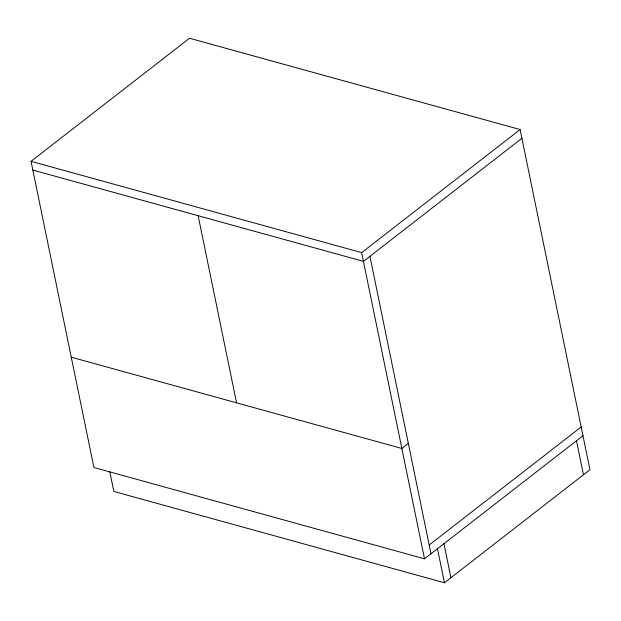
<?xml version="1.0" encoding="UTF-8"?>
<svg xmlns="http://www.w3.org/2000/svg" width="621" height="621" viewBox="0 0 621 621"><rect width="100%" height="100%" fill="white"/><g stroke="black" fill="none" stroke-linecap="round" stroke-linejoin="round"><path stroke-width="0.93" d="M582.964 435.725L424.5 558.807L93.903 467.512L31.05 161.32L189.514 38.246L520.111 129.541L589.95 469.748L444.45 582.754L113.853 491.459L109.777 471.618M31.05 161.32L361.647 252.615L520.111 129.541M521.912 138.289L363.448 261.363L32.843 170.069M408.339 443.441L401.857 448.478L71.252 357.184M429.189 545.021L581.171 426.976M576.482 440.763L583.468 474.786M443.953 543.701L450.931 577.724M437.463 548.731L444.45 582.754M369.93 256.326L430.982 553.769M361.647 252.615L424.5 558.807M198.146 215.712L236.554 402.835"/></g></svg>
